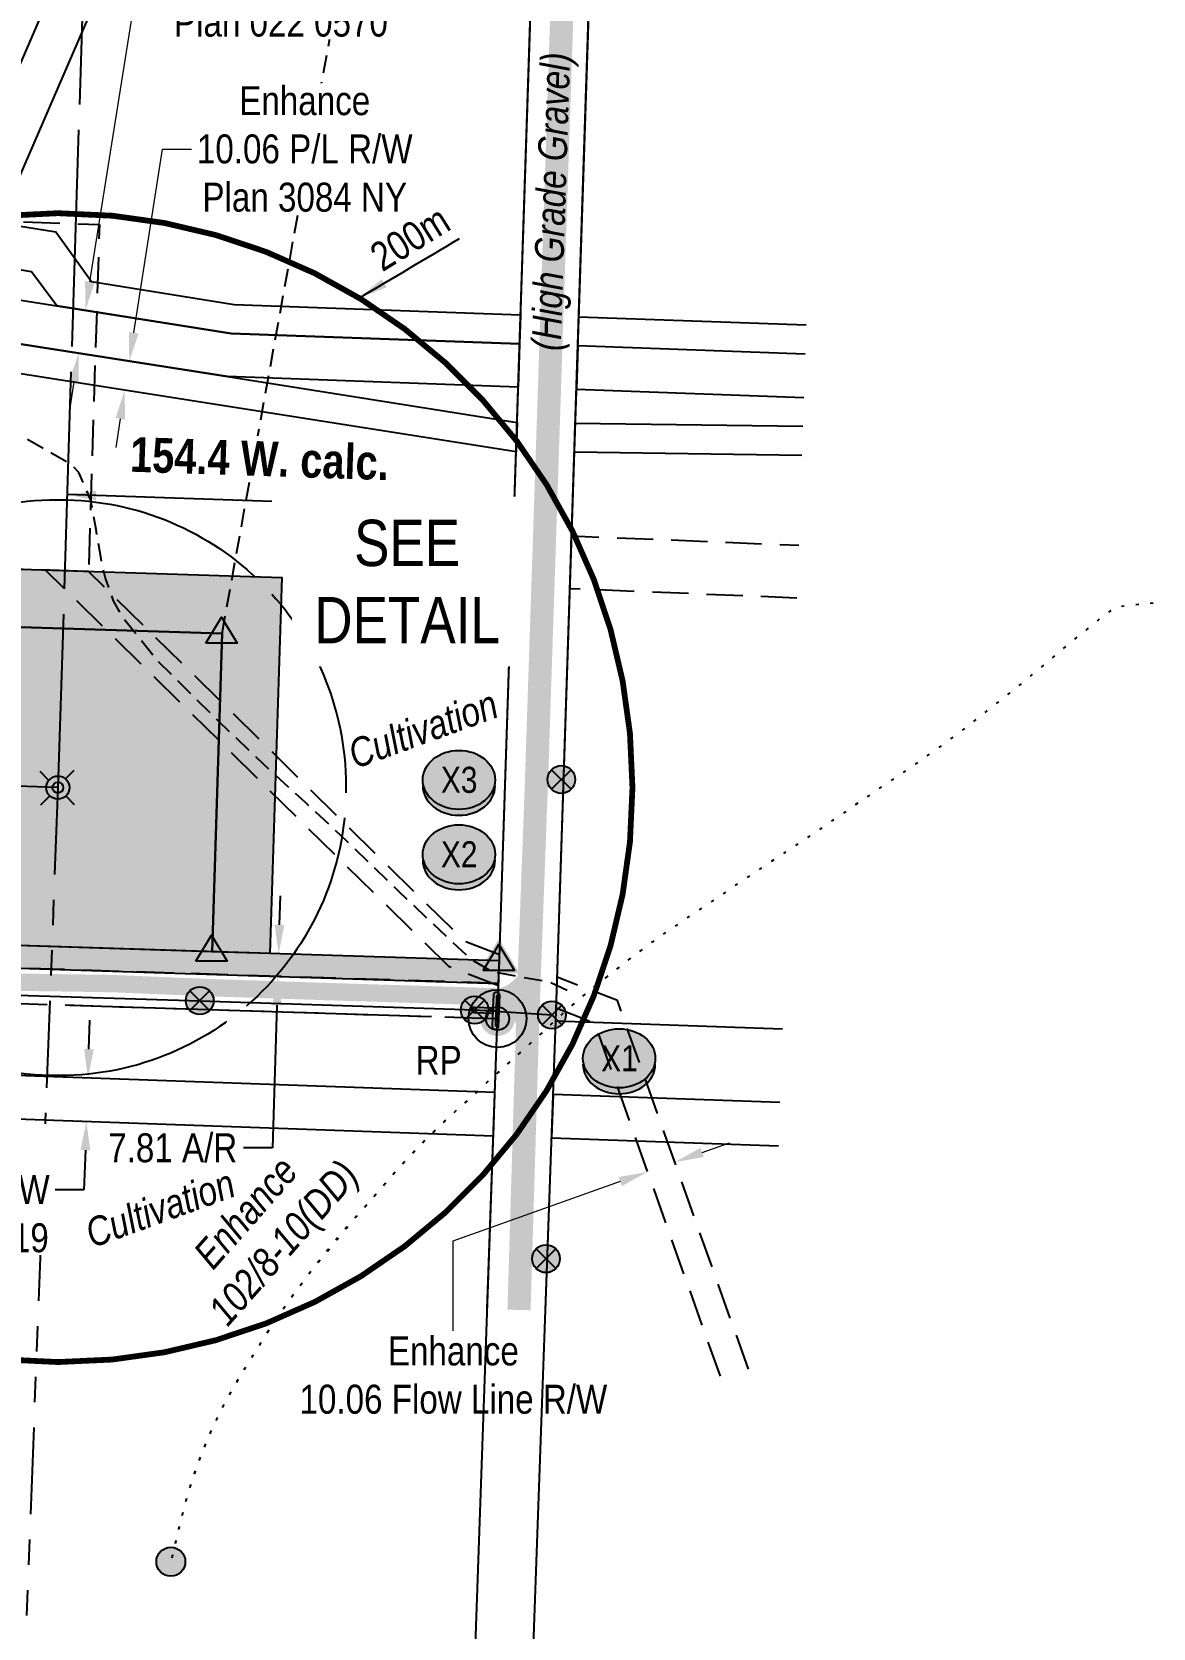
# Model space of a CAD drawing. Extents: x 337230 to 342918, y 5810288 to 5814863.
# Drawn here: x 339143 to 339530, y 5810933 to 5811484 of the extents above; entities that cross this region are included whole.
import ezdxf
from ezdxf.enums import TextEntityAlignment as Align

# ---------------------------------------------------------------- set-up
doc = ezdxf.new("R2010")
doc.units = 0
doc.header["$LTSCALE"] = 5
doc.header["$PDMODE"] = 34
doc.header["$PDSIZE"] = 0.03
for name, pattern in [('foc-ACCESSROAD', [3.75, 2.5, -1.25]), ('foc-BUFFER', [16.75, 15, -1.75]), ('foc-COORDS', [16.75, 15, -1.75]), ('foc-DOT', [1, 0.2, -0.8]), ('foc-DRILLPATH', [14.75, 6, -1.75, 1.75, -1.75, 1.75, -1.75]), ('foc-FLOWLINE', [3.75, 2.5, -1.25]), ('foc-QUARTERLINE', [33, 25, -3, 2, -3]), ('foc-TIELINE', [1.875, 1.25, -0.625]), ('POWERLINE5', [7.799999999999997, 2.399999999999999, -0.6, 0.6, -0.6, 0.6, -0.6, 2.399999999999999]), ('UG_PIPE', [1.875, 1.25, -0.625])]:
    doc.linetypes.add(name, pattern=pattern)
doc.layers.get('Defpoints').update_dxf_attribs({"color": 9})
for name, color, linetype in [('35', 37, 'Continuous'), ('ABADATA-DRILL', 8, 'foc-DOT'), ('ABADATA-DRILL-T', 8, 'Continuous'), ('AS-PIPE-UG', 44, 'UG_PIPE'), ('AS-POWER', 104, 'foc-POWER'), ('AS-POWER-EXISTING', 72, 'POWERLINE5'), ('AS-POWER-EXISTING-ANC', 72, 'Continuous'), ('AS-ROADS', 254, 'Continuous'), ('AS-TELUS', 224, 'foc-TEL'), ('AUX-BUFFER', 7, 'foc-BUFFER'), ('C-AR', 13, 'foc-ACCESSROAD'), ('C-FLOWLINE', 13, 'foc-FLOWLINE'), ('C-RW', 13, 'Continuous'), ('C-WS', 13, 'foc-ACCESSROAD'), ('DETAIL-HZ-Existing', 8, 'foc-DOT'), ('DETAIL-T', 7, 'Continuous'), ('F-RW', 190, 'Continuous'), ('F-WS-S', 190, 'Continuous'), ('L-MON', 1, 'Continuous'), ('L-QSEC', 8, 'foc-QUARTERLINE'), ('L-SEC', 7, 'Continuous'), ('L-TIE', 7, 'foc-TIELINE'), ('P-CROSSINGS', 250, 'Continuous'), ('P-OFFSETS', 7, 'foc-COORDS'), ('P-PDRILLPATH', 12, 'foc-DRILLPATH'), ('P-PROPOSED', 10, 'Continuous'), ('P-PROPOSED-H', 21, 'Continuous'), ('P-TEMP-H', 41, 'Continuous'), ('P-TEMP_WORKSPACE', 46, 'Continuous'), ('P-TXT', 4, 'Continuous')]:
    doc.layers.add(name, color=color, linetype=linetype)
for name, color, linetype, lineweight in [('C-FLOWLINE-T', 13, 'Continuous', 9), ('C-RW-T', 13, 'Continuous', 9), ('F-RW-T', 190, 'Continuous', 9), ('T-TEXT', 48, 'Continuous', 18)]:
    doc.layers.add(name, color=color, linetype=linetype, lineweight=lineweight)
doc.styles.add('80', font='ARIALN.TTF', dxfattribs={"height": 10})
doc.styles.add('80CG', font='ARIALN.TTF', dxfattribs={"height": 10})
doc.styles.add('80L', font='ARIALN.TTF', dxfattribs={"height": 10})
doc.styles.add('80LS', font='ARIALNI.TTF', dxfattribs={"height": 10})
doc.styles.add('Crossing', font='ARIALN.TTF', dxfattribs={"height": 10})
doc.styles.add('foc-LtypeFont', font='ARIALN.TTF', dxfattribs={"height": 7.349999999999999})
doc.linetypes.add('foc-POWER', pattern='A,6,-1,["P",foc-LtypeFont,S=0.2,R=0,X=-0.625,Y=-0.75],-1.239999999999999,4', length=12.24)
doc.linetypes.add('foc-POWER-NOLINE', pattern='A,0,-4,["P",foc-LtypeFont,S=0.2,R=0,X=-0.625,Y=-0.75],-8.24', length=12.24)
doc.linetypes.add('foc-TEL', pattern='A,2,-1,["T",foc-LtypeFont,S=0.2,R=0,X=-0.425,Y=-0.75],-1.239999999999999,8', length=12.24)
doc.linetypes.add('foc-TEL-NOLINE', pattern='A,0,-2,["T",foc-LtypeFont,S=0.2,R=0,X=-0.425,Y=-0.75],-10.24', length=12.24)
doc.dimstyles.new('CG2011', dxfattribs={"dimscale": 5, "dimtxt": 9, "dimasz": 2, "dimexe": 0.2, "dimexo": 0.0625, "dimgap": 0.5, "dimtad": 0, "dimtih": 1, "dimtoh": 1, "dimzin": 0, "dimdsep": 46, "dimtxsty": '80CG', "dimcen": 0.1, "dimse1": 1, "dimse2": 1, "dimclrd": 256, "dimclrt": 256, "dimaunit": 1, "dimadec": 4, "dimazin": 0, "dimtfac": 0.06, "dimtofl": 0, "dimtmove": 0, "dimatfit": 1, "dimfxl": 0.2, "dimtolj": 1, "dimtzin": 0, "dimlwd": -1, "dimarcsym": 0})
doc.dimstyles.new('Compass 5 000', dxfattribs={"dimscale": 5, "dimtxt": 9, "dimasz": 2, "dimexe": 0.2, "dimexo": 0.0625, "dimgap": 0.5, "dimtad": 0, "dimtih": 1, "dimtoh": 1, "dimzin": 0, "dimdsep": 46, "dimtxsty": '80CG', "dimcen": 0.1, "dimse1": 1, "dimse2": 1, "dimclrd": 256, "dimclrt": 256, "dimaunit": 1, "dimadec": 4, "dimazin": 0, "dimtfac": 0.06, "dimtofl": 0, "dimtmove": 0, "dimatfit": 1, "dimfxl": 0.2, "dimtolj": 1, "dimtzin": 0, "dimlwd": -1, "dimarcsym": 0})

# ---------------------------------------------------------------- blocks, each defined once
blk = doc.blocks.new('*D65')
at = {"layer": 'C-RW-T', "transparency": 16777216}
for p, q in [((339177.6976602137, 5811380.191623255), (339187.6828570645, 5811443.659639235)), ((339187.6828570645, 5811443.659639235), (339197.6828570645, 5811443.659639236)), ((339173.0232775653, 5811350.480261821), (339171.4691294557, 5811340.601768836))]:
    blk.add_line(p, q, dxfattribs=at)
for points in [[(339176.0512447163, 5811380.45064794), (339179.3440757111, 5811379.93259857), (339176.1435121042, 5811370.31313027)], [(339171.3768620678, 5811350.739286507), (339174.6696930627, 5811350.221237137), (339174.5774256747, 5811360.358754806)]]:
    blk.add_solid(points, dxfattribs=at)
at = {"layer": 'Defpoints', "color": 0, "transparency": 16777216}
for p in [(339174.5774256747, 5811360.358754806), (339287.7020094868, 5811352.762029301), (339286.1359230574, 5811342.807653838)]:
    blk.add_point(p, dxfattribs=at)
at = {"layer": 'C-RW-T', "transparency": 16777216, "insert": (339236.7688052224, 5811443.659639236), "char_height": 10, "attachment_point": 5, "style": '80CG', "bg_fill": 3, "box_fill_scale": 1.1, "bg_fill_color": 256, "bg_fill_true_color": 13158600, "bg_fill_transparency": 0}
blk.add_mtext('\\A1;Enhance\\P10.06 P/L R/W\\PPlan 3084 NY', dxfattribs=at)
blk = doc.blocks.new('*D69')
at = {"layer": 'Defpoints', "color": 0, "transparency": 16777216}
for p in [(339160.9755657893, 5811387.94335219), (339178.2739609648, 5811385.192906967), (339175.9242366108, 5811370.414768472)]:
    blk.add_point(p, dxfattribs=at)
at = {"layer": 'F-RW-T', "transparency": 16777216}
for p, q in [((339162.5458408373, 5811397.819294488), (339179.451111084, 5811504.141733793)), ((339179.451111084, 5811504.141733793), (339189.451111084, 5811504.141733793)), ((339157.0555663873, 5811363.289271397), (339155.4852913392, 5811353.413329098))]:
    blk.add_line(p, q, dxfattribs=at)
for points in [[(339160.8998504544, 5811398.081006996), (339164.1918312203, 5811397.55758198), (339160.9755657893, 5811387.94335219)], [(339155.4095760044, 5811363.550983905), (339158.7015567702, 5811363.027558888), (339158.6258414353, 5811373.165213695)]]:
    blk.add_solid(points, dxfattribs=at)
at = {"layer": 'F-RW-T', "transparency": 16777216, "insert": (339228.5370592423, 5811504.141733794), "char_height": 10, "attachment_point": 5, "style": '80CG', "bg_fill": 3, "box_fill_scale": 1.1, "bg_fill_color": 256, "bg_fill_true_color": 13158600, "bg_fill_transparency": 0}
blk.add_mtext('\\A1;Ember\\P15.00 P/L R/W\\PPlan 022 0570', dxfattribs=at)
blk = doc.blocks.new('*D71')
at = {"layer": 'Defpoints', "color": 0, "transparency": 16777216}
for p in [(339130.6532401723, 5811123.794044248), (339161.339450065, 5811107.738134913)]:
    blk.add_point(p, dxfattribs=at)
at = {"layer": 'F-WS-S', "transparency": 16777216}
for p, q in [((339162.224564123, 5811132.679963071), (339162.5792122465, 5811142.673672328)), ((339160.9848019416, 5811097.744425656), (339160.5009970848, 5811084.111179757)), ((339160.5009970848, 5811084.111179757), (339150.5009970848, 5811084.111179757))]:
    blk.add_line(p, q, dxfattribs=at)
for points in [[(339160.5589459135, 5811132.739071092), (339163.8901823324, 5811132.62085505), (339161.8699159995, 5811122.686253815)], [(339159.3191837321, 5811097.803533677), (339162.650420151, 5811097.685317636), (339161.339450065, 5811107.738134913)]]:
    blk.add_solid(points, dxfattribs=at)
at = {"layer": 'F-WS-S', "transparency": 16777216, "insert": (339111.4150489263, 5811084.111179758), "char_height": 10, "attachment_point": 5, "style": '80CG', "bg_fill": 3, "box_fill_scale": 1.1, "bg_fill_color": 256, "bg_fill_true_color": 13158600, "bg_fill_transparency": 0}
blk.add_mtext('\\A1;Ember\\P15.00 P/L R/W\\PPlan 952 3119', dxfattribs=at)
at = {"layer": 'Defpoints', "color": 0, "transparency": 16777216}
blk.add_point((339130.122774238, 5811108.845925346), dxfattribs=at)
blk = doc.blocks.new('fdia')
at = {"color": 255, "const_width": 1}
blk.add_lwpolyline([(-0.5, 0, 1), (0.5, 0, 1)], format="xyb", close=True, dxfattribs=at)
blk = doc.blocks.new('Fdiaa')
blk.add_blockref('fdia', (0, 0))
blk = doc.blocks.new('fdib')
at = {"color": 1, "const_width": 1.6}
blk.add_lwpolyline([(-0.3999999999996362, 0, 0.9999999999999998), (0.3999999999996362, 0, 1)], format="xyb", close=True, dxfattribs=at)
at = {"color": 1}
blk.add_circle((0, 0), 0.8, dxfattribs=at)
blk = doc.blocks.new('Fdibb')
blk.add_blockref('fdib', (0, 0))
blk = doc.blocks.new('fdicc')
for name in ['Fdibb', 'Fdiaa']:
    blk.add_blockref(name, (0, 0))
blk = doc.blocks.new('FDI')
blk.add_blockref('fdicc', (0, 0))
blk = doc.blocks.new('TRIA')
blk.add_hatch(color=255).paths.add_polyline_path([(-0.0414550714867801, 1.521379340009161), (-1.474693147280959, -0.867350786313807), (1.391783004306489, -0.867350786313807)])
blk = doc.blocks.new('TRIAA')
blk.add_blockref('TRIA', (0, 0))
blk = doc.blocks.new('TRIB')
at = {"color": 1}
blk.add_lwpolyline([(-1.121455071486707, -0.6673507863138184), (-0.0414550714867801, 1.132649213686192), (1.038544928513147, -0.6673507863138184)], close=True, dxfattribs=at)
blk = doc.blocks.new('TRIBB')
blk.add_blockref('TRIB', (0, 0))
blk = doc.blocks.new('TRICC')
for name in ['TRIAA', 'TRIBB']:
    blk.add_blockref(name, (0, 0))
blk = doc.blocks.new('plspike')
blk.add_blockref('TRICC', (0, 0))
blk = doc.blocks.new('WC')
at = {"layer": 'L-MON'}
h = blk.add_hatch(color=255, dxfattribs=at)
h.dxf.hatch_style = 1
edge = h.paths.add_edge_path()
edge.add_arc((1e-16, -3.47e-14), 0.9, 0, 360)
at = {"layer": 'L-MON', "color": 240, "flags": 128}
for points in [[(-0.6221317521915455, 0.5029434191984639), (-1.231742929986921, 1.120400313844549)], [(0.5200624085104745, 0.6078939802747209), (1.126191209577769, 1.206321004927269)], [(-1.178786742863962, -1.184577638598091), (-0.5588098224687501, -0.5724784557627332)], [(1.15915571353878, -1.184577638598091), (0.5567817565693919, -0.5744511080601575)]]:
    blk.add_lwpolyline(points, dxfattribs=at)
at = {"layer": 'L-MON', "color": 240}
for radius in [0.8, 0.3730220647719884]:
    blk.add_circle((1e-16, -3.47e-14), radius, dxfattribs=at)
blk = doc.blocks.new('POWERPOLE')
h = blk.add_hatch(color=255)
edge = h.paths.add_edge_path()
edge.add_arc((0, 0), 0.9600000000000002, 0, 360)
at = {"linetype": 'Continuous'}
for p, q in [((0.678822509938982, -0.678822509938982), (-0.678822509938982, 0.678822509938982)), ((-0.678822509938982, -0.678822509938982), (0.678822509938982, 0.678822509938982))]:
    blk.add_line(p, q, dxfattribs=at)
blk.add_circle((0, 0), 0.9600000000000002, dxfattribs=at)
blk = doc.blocks.new('*U79')
h = blk.add_hatch(color=255)
h.dxf.hatch_style = 1
edge = h.paths.add_edge_path()
edge.add_arc((-0.04548762507671122, -1.09905908665771), 0.2, 177.6300070011727, 357.63000700117266, ccw=False)
edge.add_line((-0.2453165499235677, -1.090788609371036), (-0.1915584475601817, 0.2080994021335312))
edge.add_line((-0.1915584475601817, 0.2080994021335312), (-0.1543412997701452, 1.107329563944385))
edge.add_arc((0.04548762507671122, 1.09905908665771), 0.2, -2.3699929988272856, 177.6300070011727, ccw=False)
edge.add_line((0.2453165499235677, 1.090788609371036), (0.1543412997701452, -1.107329563944385))
h = blk.add_hatch(color=255)
h.dxf.hatch_style = 1
edge = h.paths.add_edge_path()
edge.add_arc((-1.46452374762157, 0.06061339918524145), 0.2, 87.63000700117271, 267.6300070011727, ccw=False)
edge.add_line((-1.456253270334895, 0.2604423240320979), (-0.1915584475601817, 0.2080994021335312))
edge.add_line((-0.1915584475601817, 0.2080994021335312), (-0.2080994021335312, -0.1915584475601816))
edge.add_line((-0.2080994021335312, -0.1915584475601816), (-1.472794224908244, -0.139215525661615))
at = {"color": 255}
blk.add_lwpolyline([(0.1543412997701452, -1.107329563944385, -0.9999999999999999), (-0.2453165499235677, -1.090788609371036), (-0.1915584475601817, 0.2080994021335312), (-0.1543412997701452, 1.107329563944385, -0.9999999999999999), (0.2453165499235677, 1.090788609371036)], format="xyb", close=True, dxfattribs=at)
at = {"color": 72, "const_width": 0.09999999999999999, "flags": 128}
for points in [[(-0.04548762507671125, -1.09905908665771), (0.04548762507671125, 1.09905908665771)], [(-1.46452374762157, 0.06061339918524145), (0, 0)]]:
    blk.add_lwpolyline(points, dxfattribs=at)
at = {"color": 255, "flags": 128}
blk.add_lwpolyline([(-1.472794224908244, -0.139215525661615, -0.9999999999999999), (-1.456253270334895, 0.2604423240320979), (-0.1915584475601817, 0.2080994021335312), (-0.2080994021335312, -0.1915584475601816)], format="xyb", close=True, dxfattribs=at)
blk = doc.blocks.new('*D90')
at = {"layer": 'Defpoints', "color": 0, "transparency": 16777216}
for p in [(339244.1499310291, 5811165.098871712), (339227.4878760726, 5811157.812176334), (339243.9031890801, 5811157.293273585)]:
    blk.add_point(p, dxfattribs=at)
at = {"layer": 'P-TXT', "transparency": 16777216}
for p, q in [((339228.0505691622, 5811175.612781958), (339228.3665203027, 5811185.607789456)), ((339227.1719249322, 5811147.817168836), (339225.6139959989, 5811098.532613816)), ((339225.6139959989, 5811098.532613816), (339215.613995999, 5811098.532613815))]:
    blk.add_line(p, q, dxfattribs=at)
for points in [[(339226.3847345792, 5811175.665440481), (339229.7164037451, 5811175.560123434), (339227.7346180217, 5811165.61777446)], [(339225.5060903492, 5811147.869827359), (339228.837759515, 5811147.764510312), (339227.4878760726, 5811157.812176334)]]:
    blk.add_solid(points, dxfattribs=at)
at = {"layer": 'P-TXT', "transparency": 16777216, "insert": (339191.1665198738, 5811098.532613815), "char_height": 10, "attachment_point": 5, "style": '80CG'}
blk.add_mtext('\\A1;7.81 A/R', dxfattribs=at)
blk = doc.blocks.new('xing2')
h = blk.add_hatch(color=50)
h.dxf.hatch_style = 1
edge = h.paths.add_edge_path()
edge.add_ellipse((0, 0), major_axis=(-12.5, 0), ratio=0.8162973455633619, start_angle=0, end_angle=360)
h = blk.add_hatch(color=250)
h.dxf.hatch_style = 1
edge = h.paths.add_edge_path()
edge.add_ellipse((0, -2.047489049626165), major_axis=(-12.5, 0), ratio=0.8162973455633619, start_angle=0, end_angle=180)
edge.add_line((12.5, -2.047489049626165), (12.5, 0))
edge.add_ellipse((0, 0), major_axis=(-12.5, 0), ratio=0.8162973455633619, start_angle=0, end_angle=180, ccw=False)
edge.add_line((-12.5, 0), (-12.5, -2.047489049626165))
at = {"color": 250}
blk.add_ellipse((0, 0), major_axis=(-12.5, 0), ratio=0.8162973455633619, dxfattribs=at)
blk.add_ellipse((0, -2.047489049626165), major_axis=(-12.5, 0), ratio=0.8162973455633619, start_param=0, end_param=3.141592653589793, dxfattribs=at)
at = {"color": 250, "style": 'Crossing'}
blk.add_attdef('CROSSING', text='', height=9, dxfattribs=at).set_placement((0.08916442567715421, 0.0199513138486509), align=Align.MIDDLE_CENTER)
at = {"color": 250, "style": 'Crossing', "flags": 1}
for tag, p in [('OWNER', (0.08916442567715421, -12.49201765665748)), ('DESCRIPTION', (0.08916442567715421, -25.770021277247)), ('LOCATION', (0.08916442567715421, -39.30337514164421)), ('DWG_REF', (0.08916442567715421, -52.83672900604233))]:
    blk.add_attdef(tag, text='', height=9, dxfattribs=at).set_placement(p, align=Align.MIDDLE_CENTER)
blk = doc.blocks.new('*U94')
at = {"layer": '35', "color": 3}
blk.add_circle((0, 0), 10, dxfattribs=at)
at = {"layer": '35', "color": 3, "style": '80'}
blk.add_attdef('RP_001', (-28.27122306018193, -19.40929390611597), '', height=10, dxfattribs=at)
blk = doc.blocks.new('BH-Existing')
at = {"layer": 'ABADATA-DRILL-T'}
h = blk.add_hatch(color=256, dxfattribs=at)
h.dxf.hatch_style = 1
edge = h.paths.add_edge_path()
edge.add_arc((0, 0), 0.5, 0, 360)
blk.add_circle((0, 0), 0.5, dxfattribs=at)

msp = doc.modelspace()

# ---------------------------------------------------------------- hatches: boundary and pattern name
at = {"layer": 'AS-ROADS'}
h = msp.add_hatch(color=256, dxfattribs=at)
h.dxf.hatch_style = 1
h.paths.add_polyline_path([(339311.2639999994, 5811163.142999982), (339311.167, 5811160.837999983), (339310.5599999994, 5811158.305999982), (339309.1549999994, 5811156.667999982), (339307.1809999994, 5811155.062999982), (339305.0659999994, 5811154.031999983), (339303.326, 5811153.321999983), (339301.5539999994, 5811152.865999983), (339297.8719999994, 5811152.955999983), (339297.554, 5811149.172999984), (339299.8119999994, 5811149.115999983), (339302.641, 5811148.980999982), (339304.3869999994, 5811148.351999974), (339305.5599999994, 5811147.374999983), (339305.548, 5811147.362999983), (339308.1219999994, 5811144.546999983), (339309.2409999994, 5811143.026999982), (339309.7279999994, 5811141.387999974), (339309.996, 5811137.394999982), (339311.167, 5811160.837999983)])
at = {"layer": 'P-PROPOSED-H'}
h = msp.add_hatch(color=256, dxfattribs=at)
h.dxf.hatch_style = 1
h.paths.add_polyline_path([(339098.3049887753, 5811279.746824995), (339208.2256028295, 5811276.266947807), (339204.7457256435, 5811166.346333752), (339094.8251115888, 5811169.82621094)])
h = msp.add_hatch(color=256, dxfattribs=at)
h.dxf.hatch_style = 1
h.paths.add_polyline_path([(339304.0092455377, 5811163.203839873), (339094.8251115888, 5811169.826210953), (339094.578040309, 5811162.021847355), (339303.7533724149, 5811155.399767649)])
at = {"layer": 'P-TEMP-H'}
h = msp.add_hatch(color=256, dxfattribs=at)
h.dxf.hatch_style = 1
h.paths.add_polyline_path([(339098.3049887753, 5811279.746824995), (339098.9376937188, 5811299.732391187), (339228.8438739642, 5811295.619809056), (339224.7312918347, 5811165.71362881), (339204.7457256435, 5811166.346333752), (339208.2256028295, 5811276.266947807)])

# ---------------------------------------------------------------- linework, layer by layer
at = {"layer": 'ABADATA-DRILL', "flags": 128}
for points in [[(339529.8069300691, 5811286.791957703), (339517.5489081888, 5811285.521540539), (339516.8997553429, 5811285.252523485), (339516.3915555007, 5811285.009070608), (339514.2559343021, 5811283.647977735), (339512.3773274398, 5811282.188537518), (339510.1151980602, 5811280.321374764), (339507.4946952004, 5811278.205977011), (339504.5981681938, 5811275.909232594), (339501.6194132721, 5811273.545264047), (339498.2038331367, 5811270.675234814), (339494.6425366431, 5811267.629844405), (339490.6509493311, 5811264.278455738), (339486.4742544558, 5811260.772921371), (339481.9922160436, 5811257.107374158), (339477.2469474275, 5811253.35023978), (339472.2260529494, 5811249.42210362), (339467.0296486575, 5811245.329602556), (339461.5585259515, 5811241.096018032), (339455.6862297503, 5811236.835473517), (339449.6034840517, 5811232.561775304), (339443.2955866035, 5811228.135357109), (339436.8910154009, 5811223.812188108), (339430.4358133774, 5811219.470643307), (339423.6586604023, 5811214.769473155), (339416.8642544881, 5811210.148807506), (339409.8149761774, 5811205.386527318), (339402.6438003505, 5811200.568014656), (339395.129253426, 5811195.65074854), (339387.6004512948, 5811190.6039309), (339379.9690844908, 5811185.480323222), (339372.0919869304, 5811180.18474828), (339364.4695987631, 5811175.030811522), (339356.7711026209, 5811169.689341786), (339348.8321446299, 5811163.725310019), (339345.6905500002, 5811161.276691969), (339341.7584192831, 5811158.213473881), (339337.8159595291, 5811155.140465885), (339333.9312376647, 5811151.995659835), (339330.1231863038, 5811148.748267086), (339326.3827943031, 5811145.428640139), (339322.7201191903, 5811142.036338541), (339319.0473815471, 5811138.644479897), (339311.6342948811, 5811131.933005639), (339307.9036080405, 5811128.602943419), (339300.5104098466, 5811121.890833875), (339296.8377781649, 5811118.498986889), (339293.1650698608, 5811115.107033581), (339289.4539527494, 5811111.766435925), (339285.7423117231, 5811108.405819332), (339282.1179211243, 5811104.962307504), (339278.5709273043, 5811101.436333966), (339275.1111803151, 5811097.827353624), (339271.6905550596, 5811094.187037491), (339268.3181896018, 5811090.495159185), (339265.033538171, 5811086.73038901), (339261.7682171316, 5811082.945060974), (339258.4638287977, 5811079.190959846), (339255.120836599, 5811075.478089858), (339239.1838262235, 5811056.228149786), (339236.1720779848, 5811052.244394187), (339233.179397167, 5811048.229958233), (339230.2360951377, 5811044.193980542), (339227.380436188, 5811040.085000796), (339225.6983366738, 5811037.598595281), (339224.6033417272, 5811035.933373941), (339221.8850362876, 5811031.739969726), (339219.2353021651, 5811027.50424524), (339216.6048954395, 5811023.247850758), (339213.9945392784, 5811018.990801221), (339211.4624242013, 5811014.681206712), (339209.0384034524, 5811010.307959341), (339206.761926874, 5811005.859971045), (339204.6234575939, 5811001.347350463), (339202.6425946051, 5810996.759659248), (339200.7997395949, 5810992.107335401), (339199.0854186488, 5810987.41072754), (339197.4998433323, 5810982.670051267), (339196.0427991242, 5810977.884979538), (339194.7346799739, 5810973.06519798), (339193.6316169658, 5810968.698814083), (339190.5110521469, 5810955.56376503)], [(339353.153810259, 5811166.971901214), (339348.8321446286, 5811163.72531002), (339345.690549999, 5811161.276691969), (339341.7584192823, 5811158.213473881), (339337.8159595282, 5811155.140465885), (339333.9312376634, 5811151.995659834), (339330.1231863027, 5811148.748267086), (339326.382794302, 5811145.428640138), (339322.7201191894, 5811142.036338542), (339319.0473815462, 5811138.644479897), (339311.6342948803, 5811131.93300564), (339307.9036080398, 5811128.60294342), (339300.510409846, 5811121.890833877), (339296.8377781642, 5811118.498986887), (339293.1650698602, 5811115.107033582), (339289.4539527487, 5811111.766435927), (339285.7423117225, 5811108.40581933), (339282.1179211237, 5811104.962307505), (339278.5709273037, 5811101.436333967), (339275.1111803146, 5811097.827353625), (339271.6905550591, 5811094.187037492), (339268.3181896012, 5811090.495159186), (339265.0335381702, 5811086.730389012), (339261.7682171311, 5811082.945060976), (339258.4638287972, 5811079.190959847), (339255.1208365986, 5811075.478089858), (339251.7874409626, 5811071.754999882), (339248.52176918, 5811067.959560527), (339245.3344733209, 5811064.111573039), (339242.2348238073, 5811060.190695267), (339239.1838262231, 5811056.228149783), (339236.1720779846, 5811052.244394189), (339233.1793971666, 5811048.229958234), (339230.2360951377, 5811044.193980545), (339227.3804361878, 5811040.085000798), (339225.6983366735, 5811037.598595284), (339224.6033417272, 5811035.933373943), (339221.8850362875, 5811031.739969727), (339219.2353021652, 5811027.504245242), (339216.6048954395, 5811023.247850759), (339213.9945392783, 5811018.990801223), (339211.4624242013, 5811014.681206712), (339209.0384034526, 5811010.307959342), (339206.7619268739, 5811005.859971045), (339204.6234575938, 5811001.347350463), (339202.6425946049, 5810996.759659249), (339200.7997395949, 5810992.1073354), (339199.0854186488, 5810987.41072754), (339197.4998433323, 5810982.670051272), (339196.0427991243, 5810977.88497954), (339194.7346799739, 5810973.065197982), (339193.631616966, 5810968.698814083), (339190.5110521471, 5810955.563765032)]]:
    msp.add_lwpolyline(points, dxfattribs=at)
at = {"layer": 'AS-PIPE-UG', "flags": 128}
msp.add_lwpolyline([(339327.4339999994, 5811152.894), (339321.302, 5811155.765), (339309.119, 5811157.999), (339303.239, 5811159.084), (339300.326, 5811160.031), (339294.0799999994, 5811163.718), (339269.1059999994, 5811187.282), (339251.4759999994, 5811204.411), (339237.0569999994, 5811217.862), (339222.4429999994, 5811231.202), (339206.7619999994, 5811246.261), (339185.5049999994, 5811267.259), (339174.0539999994, 5811281.554), (339170.684, 5811287.537), (339167.9389999994, 5811295.438), (339166.405, 5811302.085), (339164.6859999994, 5811312.245), (339162.8039999994, 5811322.54), (339158.699, 5811331.943999991), (339156.4589999994, 5811334.475), (339128.8059999994, 5811350.237), (339118.7999999994, 5811352.372), (339110.897, 5811353.445)], dxfattribs=at)
at = {"layer": 'AS-POWER', "linetype": 'foc-POWER-NOLINE', "flags": 128}
msp.add_lwpolyline([(339319.9173175991, 5811042.268005082), (339323.4570226383, 5811142.50912394), (339349.8366801102, 5811947.080724495), (339350.9085303735, 5811967.168460444), (339353.4942537573, 5812047.037860714)], dxfattribs=at)
at = {"layer": 'AS-POWER', "flags": 128}
msp.add_lwpolyline([(339089.3069999994, 5811152.792), (339200.502, 5811149.417), (339295.4829999994, 5811146.208), (339322.142, 5811144.494)], dxfattribs=at)
at = {"layer": 'AS-ROADS', "flags": 128}
for points, const_width in [([(339310.7868201826, 5811042.56320472), (339313.8609999994, 5811145.477999991), (339316.8399999994, 5811226.003), (339343.9718082432, 5812047.33695586)], 7.998231520000032), ([(339092.7409999994, 5811330), (339093.4319999994, 5811324.723), (339094.3519999994, 5811304.886), (339094.3209999994, 5811281.737), (339093.6019999994, 5811263.299), (339091.8999999994, 5811237.826), (339089.9629999994, 5811214.554), (339087.9409999994, 5811188.651), (339087.8479999994, 5811183.095), (339088.1569999994, 5811178.346), (339088.8799999994, 5811174.443), (339090.4969999994, 5811170.107), (339093.0249999994, 5811166.114), (339096.2609999994, 5811162.685), (339101.0829999994, 5811159.654), (339104.7779999994, 5811158.055), (339112.0199999994, 5811156.319), (339117.6559999994, 5811155.991), (339126.0679999994, 5811155.993), (339169.949, 5811155.336), (339205.1229999994, 5811153.876), (339246.43, 5811152.507), (339307.819, 5811150.6)], 5.998673640000024)]:
    msp.add_lwpolyline(points, dxfattribs=dict(at, const_width=const_width))
at = {"layer": 'AS-TELUS', "linetype": 'foc-TEL-NOLINE', "flags": 128}
msp.add_lwpolyline([(339299.8121814175, 5811042.918027599), (339303.3539999994, 5811143.219), (339329.732, 5811947.742), (339330.8070945381, 5811967.833685025), (339333.3903602926, 5812047.669313733)], dxfattribs=at)
at = {"layer": 'AUX-BUFFER', "color": 251, "linetype": 'foc-BUFFER', "const_width": 1.99918824173031, "flags": 128}
msp.add_lwpolyline([(339150.9941105294, 5811421.493119589), (339151.9938894694, 5811421.493119589, -0.4142135623730951), (339349.9501195899, 5811223.536889469), (339349.9501195899, 5811222.537110529, -0.4142135623730951), (339151.9938894694, 5811024.580880409), (339150.9941105294, 5811024.580880409, -0.4142135623730951), (338953.0378804099, 5811222.537110529), (338953.0378804099, 5811223.536889469, -0.4142135623730951)], format="xyb", close=True, dxfattribs=at)
at = {"layer": 'AUX-BUFFER', "color": 251, "linetype": 'foc-BUFFER', "flags": 128}
msp.add_lwpolyline([(339150.9941105294, 5811322.51500453), (339151.9938894694, 5811322.51500453, -0.4142135623730951), (339250.9720045294, 5811223.536889469), (339250.9720045294, 5811222.537110529, -0.4142135623730951), (339151.9938894694, 5811123.558995469), (339150.9941105294, 5811123.558995469, -0.4142135623730951), (339052.0159954694, 5811222.537110529), (339052.0159954694, 5811223.536889469, -0.4142135623730951)], format="xyb", close=True, dxfattribs=at)
at = {"layer": 'C-FLOWLINE', "flags": 128}
for points in [[(339406.7990139954, 5811288.5304865), (339328.3497181833, 5811291.7332732), (339328.9489534766, 5811310.00981334), (339407.4157750302, 5811306.806445476)], [(339304.0974489529, 5811165.26515018), (339291.9490856171, 5811169.984170179), (339162.0597985471, 5811297.732116011), (339147.2394003301, 5811298.201102433), (339286.3746772439, 5811161.359595182), (339303.7277668678, 5811154.618804285)], [(339390.0368757611, 5811022.077471728), (339344.7907749218, 5811149.457867027), (339323.9503424135, 5811157.553312898)], [(339323.601019986, 5811146.899058314), (339336.8550173783, 5811141.750555833), (339380.5889617705, 5811018.627302752)]]:
    msp.add_lwpolyline(points, dxfattribs=at)
at = {"layer": 'C-FLOWLINE-T'}
for p, q in [((339374.0423740686, 5811096.975921242), (339383.463481355, 5811100.322341775)), ((339345.7225255651, 5811086.916581118), (339287.8856488243, 5811066.372657137)), ((339287.8856488244, 5811066.372657137), (339287.8856488244, 5811035.396400117))]:
    msp.add_line(p, q, dxfattribs=at)
for points in [[(339373.484637313, 5811098.54610579), (339374.6001108243, 5811095.405736694), (339364.6212667824, 5811093.629500709)], [(339345.1647888094, 5811088.486765667), (339346.2802623207, 5811085.346396571), (339355.1436328517, 5811090.263001652)]]:
    msp.add_solid(points, dxfattribs=at)
at = {"layer": 'C-RW', "flags": 128}
msp.add_lwpolyline([(339310.1080842304, 5811349.217032745), (339309.7759969176, 5811339.088445241), (339119.6009999977, 5811369.007999998), (339075.6729999993, 5811375.917999998), (339076.9729999992, 5811385.976999998), (339210.1119999978, 5811365.037999998), (339310.1080842304, 5811349.217032745)], close=True, dxfattribs=at)
msp.add_lwpolyline([(339408.4623731205, 5811337.819402982), (339329.8965702301, 5811338.913384226), (339330.2261701653, 5811348.966082907), (339408.8034152331, 5811347.925215945)], dxfattribs=at)
at = {"layer": 'C-WS', "flags": 128}
msp.add_lwpolyline([(339045.9404988649, 5811421.440686439), (339165.8544339198, 5811417.646051065), (339162.0597985471, 5811297.732116011), (339042.1458634923, 5811301.526751383)], close=True, dxfattribs=at)
at = {"layer": 'F-RW', "flags": 128}
for points in [[(339326.517923185, 5811849.713388237), (339325.9747380136, 5811833.146364065), (339307.7719999978, 5811826.079), (339131.2569999992, 5811418.256000002), (339120.8789999997, 5811394.282999984), (339110.2059999978, 5811370.486), (339103.9419999997, 5811356.047000002), (339085.6719999997, 5811358.920999995), (339073.7989999985, 5811360.787999994), (339060.6719999997, 5811361.987999994), (339062.0329999997, 5811377.158999994), (339075.6729999991, 5811375.917999994), (339078.1189999997, 5811375.533000002), (339094.6549999999, 5811372.931999998), (339098.9759999992, 5811382.445999995), (339105.4279999986, 5811396.752999995), (339115.8069999986, 5811420.743999994), (339296.3139999994, 5811837.985000025), (339326.517923185, 5811849.713388237)], [(338715.7609999977, 5811599.585999998), (338965.7299999989, 5811436.563999988), (339049.8869999999, 5811428.992999998), (339082.5809999992, 5811426.056000023), (339150.8329999977, 5811415.103999998), (339163.1409999993, 5811397.915999998), (339212.4409999992, 5811389.945999999), (339311.3275718793, 5811386.411128649), (339311.000410784, 5811376.432789661), (339211.3739999984, 5811379.930000011), (339151.1699999999, 5811389.477999998), (339142.4209999992, 5811401.263999999), (339109.7939999992, 5811406.738999998), (339111.7129999977, 5811411.281999998), (339080.9639999993, 5811415.859999998), (339039.3299999993, 5811419.629999998), (339034.4779999977, 5811415.399000023), (338971.0199999999, 5811421.086999998), (338706.432243265, 5811593.793311695)], [(339409.6433855511, 5811372.815347152), (339331.1033435229, 5811375.718219712), (339331.431823154, 5811385.736773729), (339409.9854789004, 5811382.952310457)], [(339409.6433855511, 5811372.815347152), (339331.1033435229, 5811375.718219712), (339330.6119524278, 5811360.730903085), (339409.1370187986, 5811357.810608709)], [(338759.6959999992, 5811123.448999998), (338762.0119999992, 5811108.619999998), (338830.1809999977, 5811119.489999998), (339301.9249360204, 5811102.749251634), (339302.4521125346, 5811117.678394891), (338829.2409999993, 5811134.523999998), (338759.6959999992, 5811123.448999998)], [(339400.9172619524, 5811114.241494502), (339322.5560345827, 5811116.993989269), (339322.028698987, 5811102.060340973), (339400.4133525181, 5811099.309571734)]]:
    msp.add_lwpolyline(points, dxfattribs=at)
msp.add_lwpolyline([(339311.000410784, 5811376.432789661), (339310.5089295384, 5811361.442723463), (339210.1119999979, 5811365.038), (339076.9729999994, 5811385.977), (339048.7679999994, 5811388.539), (339021.8109999978, 5811364.585), (339011.8199999977, 5811375.885999998), (339043.7989999977, 5811404.160999988), (339079.0909999994, 5811400.963), (339211.3739999984, 5811379.930000011)], close=True, dxfattribs=at)
at = {"layer": 'L-QSEC'}
for p, q in [((338495.9038864907, 5811168.770482088), (339303.3539999994, 5811143.219)), ((339323.4570226383, 5811142.50912394), (339401.7747796297, 5811139.651591808))]:
    msp.add_line(p, q, dxfattribs=at)
at = {"layer": 'L-SEC'}
for p, q in [((339303.3539999994, 5811143.219), (339329.732, 5811947.742)), ((339323.4587489142, 5811142.559822989), (339349.8366801102, 5811947.080724495)), ((339273.1692736201, 5810288.415927118), (339303.3539999994, 5811143.219)), ((339293.274784488, 5810287.776515365), (339323.4570226383, 5811142.50912394))]:
    msp.add_line(p, q, dxfattribs=at)
at = {"layer": 'P-OFFSETS'}
for p, q in [((339174.4416230344, 5811952.626316356), (339151.4939999994, 5811223.037)), ((339309.1240922448, 5811319.205501005), (339154.6780401323, 5811324.269343756)), ((339151.4939999994, 5811223.037), (338498.471479436, 5811244.447734121))]:
    msp.add_line(p, q, dxfattribs=at)
for points in [[(339164.6158564669, 5811322.276318622), (339154.6780401323, 5811324.269343756), (339164.7250637358, 5811325.607125279)], [(339299.1862759101, 5811321.198526139), (339309.1240922448, 5811319.205501005), (339299.0770686413, 5811317.867719482)]]:
    msp.add_solid(points, dxfattribs=at)
at = {"layer": 'P-PDRILLPATH', "flags": 128}
msp.add_lwpolyline([(339151.4939999994, 5811223.037), (339134.9999999998, 5810787)], dxfattribs=at)
at = {"layer": 'P-PROPOSED'}
for points in [[(339098.3049887753, 5811279.746825011), (339208.2256028295, 5811276.266947823), (339204.7457256435, 5811166.346333768), (339094.8251115888, 5811169.826210956)], [(339304.0092455377, 5811163.203839876), (339094.8251115888, 5811169.826210956), (339094.5780395695, 5811162.021847381), (339303.7395733082, 5811155.398477164)]]:
    msp.add_lwpolyline(points, close=True, dxfattribs=at)
at = {"layer": 'P-TEMP_WORKSPACE'}
msp.add_lwpolyline([(339098.3049887753, 5811279.746825011), (339098.9376937188, 5811299.732391203), (339228.8438739642, 5811295.619809072), (339224.7312918347, 5811165.713628826), (339204.7457256435, 5811166.346333768), (339208.2256028295, 5811276.266947823)], close=True, dxfattribs=at)

# ---------------------------------------------------------------- block references
msp.add_blockref('*U94', (339303.3539999994, 5811143.219)).add_auto_attribs({'RP_001': 'RP'})
at = {"layer": 'ABADATA-DRILL-T', "xscale": 9.995579288595811, "yscale": 9.995579288595811, "zscale": 9.995579288595811}
msp.add_blockref('BH-Existing', (339190.5110521471, 5810955.563765032), dxfattribs=at)
at = {"layer": 'AS-POWER-EXISTING', "xscale": 4.998894700000013, "yscale": 4.998894700000013, "zscale": 4.998894700000013}
for p in [(339325.3859999994, 5811225.843), (339200.502, 5811149.417), (339295.4829999994, 5811146.208), (339322.142, 5811144.494), (339320.1219999994, 5811060.25)]:
    msp.add_blockref('POWERPOLE', p, dxfattribs=at)
at = {"layer": 'AS-POWER-EXISTING-ANC', "xscale": 4.998894700000014, "yscale": 4.998894700000014, "zscale": 4.998894700000014}
msp.add_blockref('*U79', (339302.8039999994, 5811145.905), dxfattribs=at)
at = {"layer": 'L-MON'}
for name, p, xscale, yscale, zscale in [('plspike', (339208.208, 5811276.264), 4.998894700000013, 4.998894700000013, 4.998894700000013), ('WC', (339151.4939999994, 5811223.037), 4.998894700000014, 4.998894700000014, 5.000000000000027), ('plspike', (339204.746, 5811166.355), 4.998894700000013, 4.998894700000013, 4.998894700000013), ('plspike', (339304.0109999994, 5811163.211), 4.998894700000013, 4.998894700000013, 4.998894700000013), ('FDI', (339303.3539999994, 5811143.219), 4.998894700000013, 4.998894700000013, 4.998894700000013)]:
    msp.add_blockref(name, p, dxfattribs=dict(at, xscale=xscale, yscale=yscale, zscale=zscale))
at = {"layer": 'P-CROSSINGS', "color": 5, "xscale": 0.99977894, "yscale": 0.99977894, "zscale": 0.99977894}
for p, values in [((339290.0289884501, 5811225.718129215), {'CROSSING': 'X3'}), ((339290.0289884501, 5811199.985377062), {'CROSSING': 'X2'}), ((339345.373037047, 5811129.498583505), {'CROSSING': 'X1'})]:
    msp.add_blockref('xing2', p, dxfattribs=at).add_auto_attribs(values)

# ---------------------------------------------------------------- texts
at = {"layer": 'AUX-BUFFER', "insert": (339282.6189738373, 5811424.710960792), "char_height": 9.994368456401041, "attachment_point": 3, "rotation": 31.950577914332992, "style": '80L'}
msp.add_mtext_dynamic_manual_height_columns('200m', width=6.845396022724309, gutter_width=44.99005229999985, heights=[0], dxfattribs=at)
at = {"layer": 'C-FLOWLINE-T', "insert": (339288.1190448666, 5811019.990096566), "char_height": 9.997789400000004, "attachment_point": 5, "style": '80CG'}
msp.add_mtext('\\A1;Enhance\\P10.06 Flow Line R/W', dxfattribs=at)
at = {"layer": 'DETAIL-HZ-Existing', "insert": (339189.5176996742, 5811053.435087419), "char_height": 10.00342287120386, "attachment_point": 1, "rotation": 48.645520154161126, "style": '80L'}
msp.add_mtext_dynamic_manual_height_columns('\\pi12.223;{\\fArial Narrow|b0|i1|c0|p34;Enhance \\P\\pi0.89956;102/8-10(DD)}', width=68.84797790359525, gutter_width=49.988947, heights=[0], dxfattribs=at)
at = {"layer": 'T-TEXT', "style": '80LS'}
msp.add_text('(High Grade Gravel)', height=10.00000000000009, rotation=88.1656343291019, dxfattribs=at).set_placement((339321.8248764692, 5811425.527538969), align=Align.MIDDLE_CENTER)
at = {"layer": 'T-TEXT', "char_height": 9.995941208651555, "attachment_point": 1, "rotation": 19.999999999999975, "style": '80L'}
for insert in [(339250.7960139897, 5811238.827202111), (339159.969191486, 5811073.264139223)]:
    msp.add_mtext_dynamic_manual_height_columns('{\\fArial Narrow|b0|i1|c0|p34;Cultivation}', width=48.26122533110778, gutter_width=49.988947, heights=[0], dxfattribs=dict(at, insert=insert))

# ---------------------------------------------------------------- dimensions: what is measured, and where the dimension line sits
at = {"layer": 'P-TXT'}
dim = msp.add_linear_dim(base=(339227.4878760726, 5811157.812176334), p1=(339244.149931029, 5811165.098871711), p2=(339243.90318908, 5811157.293273583), angle=268.18943199320523, text='7.81 A/R', dimstyle='Compass 5 000', dxfattribs=at)
dim.commit()
dim.dimension.update_dxf_attribs({"geometry": '*D90', "text_midpoint": (339191.1665198738, 5811098.532613815), "dimtype": 161})

# ---------------------------------------------------------------- leaders
at = {"layer": 'AUX-BUFFER', "path_type": 1}
msp.add_leader([(339255.6063752735, 5811392.21149286), (339290.202273615, 5811412.748016172)], dimstyle='CG2011', dxfattribs=at)

# ---------------------------------------------------------------- next in the draw order: texts
at = {"layer": 'DETAIL-T', "color": 3, "insert": (339272.1274721881, 5811294.257661576), "char_height": 15.99646304000003, "width": 63.6220581096907, "attachment_point": 5, "style": '80CG', "bg_fill": 2}
msp.add_mtext('SEE\\PDETAIL', dxfattribs=at)

# ---------------------------------------------------------------- next in the draw order: dimensions: what is measured, and where the dimension line sits
at = {"layer": 'F-WS-S'}
dim = msp.add_linear_dim(base=(339161.339450065, 5811107.738134913), p1=(339130.6532401724, 5811123.794044249), p2=(339130.122774238, 5811108.845925347), angle=267.9675897338706, text='Ember\\P15.00 P/L R/W\\PPlan 952 3119', dimstyle='Compass 5 000', override={"dimtfill": 1}, dxfattribs=at)
dim.commit()
dim.dimension.update_dxf_attribs({"geometry": '*D71', "text_midpoint": (339111.4150489263, 5811084.111179758), "dimtype": 161})

# ---------------------------------------------------------------- next in the draw order: linework, layer by layer
at = {"layer": 'C-AR', "flags": 128}
msp.add_lwpolyline([(339303.739632922, 5811155.400202617), (339094.5780395695, 5811162.021847381), (339098.9358670447, 5811299.729651186), (339086.7546599795, 5811300.115143589), (339082.0111995819, 5811150.226137167), (339303.3539999994, 5811143.219)], close=True, dxfattribs=at)
at = {"layer": 'L-TIE'}
msp.add_line((339208.208, 5811276.264), (339329.732, 5811947.742), dxfattribs=at)

# ---------------------------------------------------------------- next in the draw order: dimensions: what is measured, and where the dimension line sits
at = {"layer": 'C-RW-T', "color": 5}
dim = msp.add_linear_dim(base=(339174.5774256747, 5811360.358754806), p1=(339287.7020094869, 5811352.762029302), p2=(339286.1359230574, 5811342.807653839), angle=261.0591452874658, text='Enhance\\P10.06 P/L R/W\\PPlan 3084 NY', dimstyle='Compass 5 000', override={"dimtfill": 1}, dxfattribs=at)
dim.commit()
dim.dimension.update_dxf_attribs({"geometry": '*D65', "text_midpoint": (339236.7688052224, 5811443.659639236), "dimtype": 161})

# ---------------------------------------------------------------- next in the draw order: texts
at = {"layer": 'P-OFFSETS', "color": 14, "insert": (339176.0573746474, 5811344.225914941), "char_height": 11.99734728000004, "attachment_point": 1, "rotation": 358.12211407846104, "style": '80L', "bg_fill": 3, "box_fill_scale": 1.15, "bg_fill_color": 256, "bg_fill_true_color": 256, "bg_fill_transparency": 0}
msp.add_mtext_dynamic_manual_height_columns('\\pi0.6042;{\\fArial Narrow|b1|i0|c0|p34;154.4 W. calc.}', width=88.57790440698847, gutter_width=47.48949965, heights=[0], dxfattribs=at)

# ---------------------------------------------------------------- next in the draw order: dimensions: what is measured, and where the dimension line sits
at = {"layer": 'F-RW-T', "color": 5}
dim = msp.add_linear_dim(base=(339160.9755657893, 5811387.94335219), p1=(339175.9242366109, 5811370.414768471), p2=(339178.2739609646, 5811385.192906966), angle=80.96559613868787, text='Ember\\P15.00 P/L R/W\\PPlan 022 0570', dimstyle='Compass 5 000', override={"dimtfill": 1}, dxfattribs=at)
dim.commit()
dim.dimension.update_dxf_attribs({"geometry": '*D69', "text_midpoint": (339228.5370592423, 5811504.141733794), "dimtype": 161})

doc.saveas('drawing.dxf')
